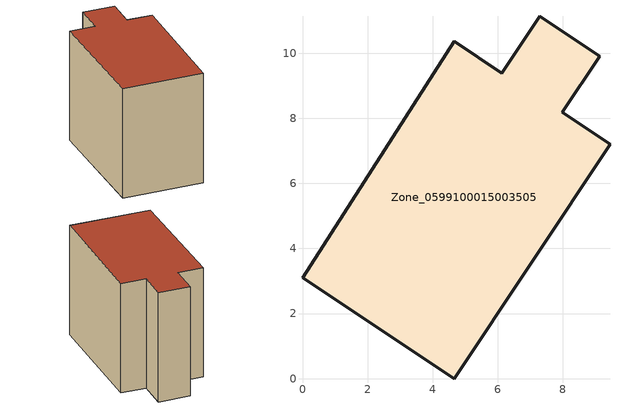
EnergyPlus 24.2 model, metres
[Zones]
Zone_0599100015003505
 floor ground (C_G): 4.66,0 0,3.1 4.66,10.37 6.13,9.39 7.29,11.13 9.13,9.9 7.98,8.18 9.45,7.2 z0.87
 wall outside (C_F): 7.98,8.18 9.13,9.9 7.29,11.13 6.13,9.39 4.66,10.37 0,3.1 4.66,0 9.45,7.2 7.98,8.18 z0.87:8.8
 roof outside (C_R): 4.66,0 9.45,7.2 7.98,8.18 9.13,9.9 7.29,11.13 6.13,9.39 4.66,10.37 0,3.1 z8.8
[BUILDING]
Pand.0599100015003505: North Axis=0; Terrain=City; Loads Convergence Tolerance Value=0.04; Temperature Convergence Tolerance Value=0.4; Solar Distribution=FullExterior; Maximum Number of Warmup Days=25; Minimum Number of Warmup Days=1
[Site:Location]
Rotterdam.The.Hague.AP_ZH_NLD Design_Conditions: Latitude=51.96; Longitude=4.45; Time Zone=1; Elevation=-4.5
[SITE:GROUNDTEMPERATURE:BUILDINGSURFACE]
18, 18, 18, 18, 18, 18, 18, 18, 18, 18, 18, 18
[MATERIAL] Thermal Absorptance=0.9; Solar Absorptance=0.7; Visible Absorptance=0.7
Name | Roughness | Thickness | Conductivity | Density | Specific Heat
G.TC.1965-1974 | MediumSmooth | 0.15 | 0.882353 | 540 | 1210
F.TC.1965-1974 | Rough | 0.3 | 0.697674 | 1920 | 840
R.TC.1965-1974 | MediumRough | 0.2 | 0.232558 | 1500 | 1000
[CONSTRUCTION]
C_G: G.TC.1965-1974
C_F: F.TC.1965-1974
C_R: R.TC.1965-1974
[ZONE]
Zone_0599100015003505: Type=1; Multiplier=1; Ceiling Height=Autocalculate; Volume=Autocalculate; Floor Area=autocalculate; Part of Total Floor Area=Yes
[ZONEINFILTRATION:DESIGNFLOWRATE]
Infil_Zone_0599100015003505: Zone or ZoneList or Space or SpaceList=Zone_0599100015003505; Schedule=AlwaysOn; Design Flow Rate Calculation Method=Flow/Area; Flow Rate per Floor Area=0.003; Constant Term Coefficient=1; Temperature Term Coefficient=0; Velocity Term Coefficient=0; Velocity Squared Term Coefficient=0
[HVACTEMPLATE:ZONE:IDEALLOADSAIRSYSTEM]
Zone_0599100015003505: Maximum Heating Supply Air Temperature=50; Minimum Cooling Supply Air Temperature=13; Maximum Heating Supply Air Humidity Ratio=0.0156; Minimum Cooling Supply Air Humidity Ratio=0.0077; Heating Limit=NoLimit; Cooling Limit=NoLimit; Dehumidification Control Type=ConstantSensibleHeatRatio; Cooling Sensible Heat Ratio=0.7; Dehumidification Setpoint=60; Humidification Control Type=None; Humidification Setpoint=30; Outdoor Air Method=None; Outdoor Air Flow Rate per Person=0.00944; Outdoor Air Flow Rate per Zone Floor Area=0; Outdoor Air Flow Rate per Zone=0; Demand Controlled Ventilation Type=None; Outdoor Air Economizer Type=NoEconomizer; Heat Recovery Type=None; Sensible Heat Recovery Effectiveness=0.7; Latent Heat Recovery Effectiveness=0.65
[ZONECONTROL:THERMOSTAT]
ThermostatControl_Zone_0599100015003505: Zone or ZoneList=Zone_0599100015003505; Control Type Schedule=DualSetpointControlType; Control 1=Thermostat_Zone_0599100015003505; Temperature Difference Between Cutout And Setpoint=0
[THERMOSTATSETPOINT:DUALSETPOINT]
Thermostat_Zone_0599100015003505: Heating Setpoint Temperature Schedule=HeatingSetpoint_Zone_0599100015003505; Cooling Setpoint Temperature Schedule=CoolingSetpoint_Zone_0599100015003505
[SCHEDULE:COMPACT]
HeatingSetpoint_Zone_0599100015003505: Through: 12/31, For: AllDays, Until: 24:00, 21
CoolingSetpoint_Zone_0599100015003505: Through: 12/31, For: AllDays, Until: 24:00, 24
DualSetpointControlType: Through: 12/31, For: AllDays, Until: 24:00, 4
AlwaysOn: Through: 12/31, For: AllDays, Until: 24:00, 1
